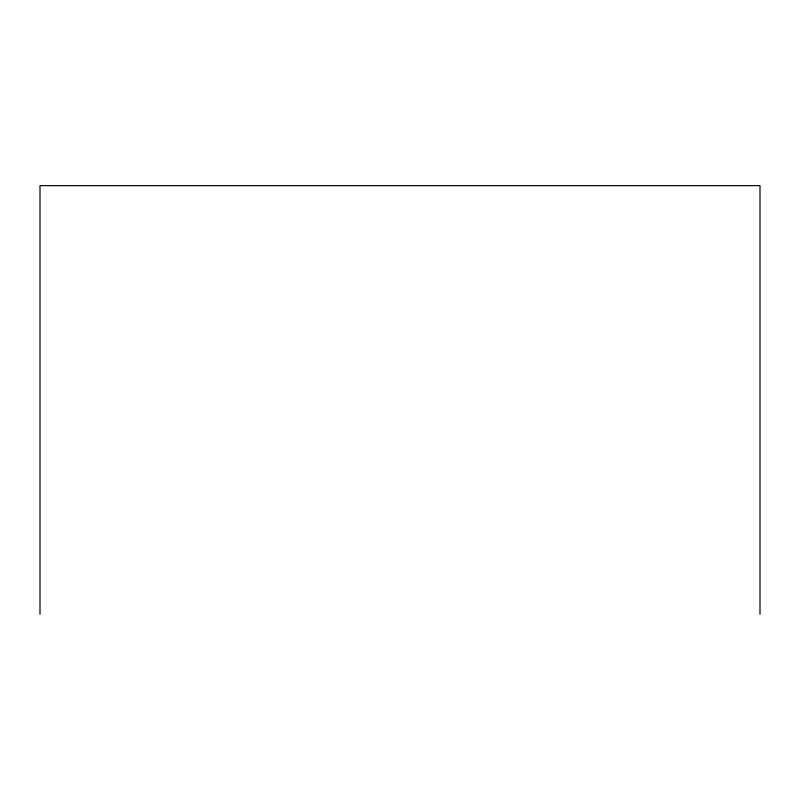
<?xml version="1.0" encoding="UTF-8"?>
<svg xmlns="http://www.w3.org/2000/svg" width="800" height="800" viewBox="0 0 800 800"><rect width="100%" height="100%" fill="white"/><g stroke="black" fill="none" stroke-linecap="round" stroke-linejoin="round"><path stroke-width="1.2" d="M760 614.36L760 185.64L40 185.64L40 614.36"/></g></svg>
